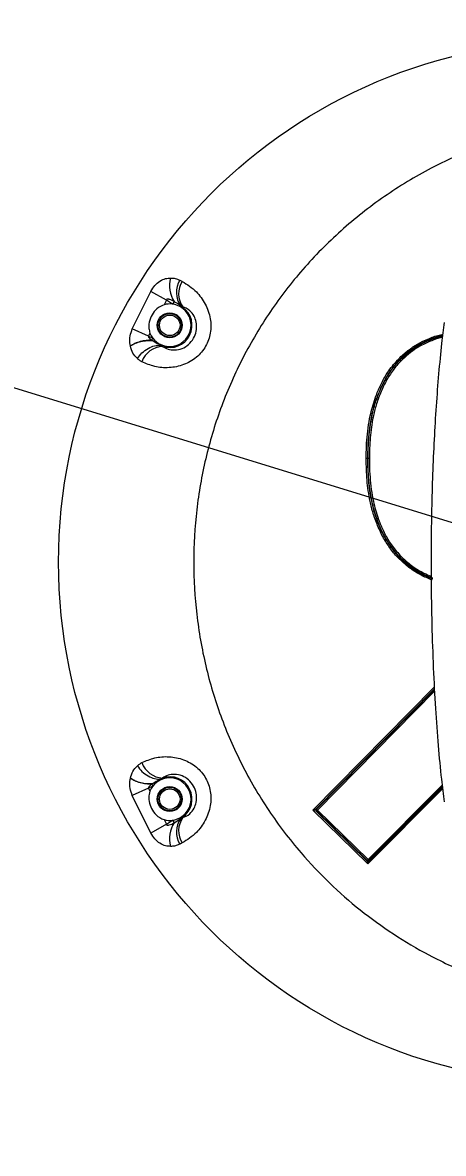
# Model space of a CAD drawing. Header units: millimetres. Extents: x 100 to 8300, y 98 to 5840.
# Drawn here: x 2295.9 to 2353.2, y 4290.9 to 4444.8 of the extents above; entities that cross this region are included whole.
import ezdxf

# ---------------------------------------------------------------- set-up
doc = ezdxf.new("R2010")
doc.units = ezdxf.units.MM
doc.header["$LTSCALE"] = 20
doc.styles.add('SLDTEXTSTYLE0', font='TXT', dxfattribs={"width": 0.75})
doc.dimstyles.new('SLDDIMSTYLE1', dxfattribs={"dimtxt": 52.916667, "dimasz": 60, "dimexe": 0, "dimexo": 0.0625, "dimgap": 13.229167, "dimtad": 1, "dimrnd": 1e-09, "dimzin": 12, "dimdsep": 46, "dimtxsty": 'SLDTEXTSTYLE0', "dimblk1": 'NONE', "dimsah": 1, "dimcen": 0, "dimadec": 0, "dimazin": 3, "dimtfac": 1, "dimtdec": 3, "dimtmove": 0, "dimatfit": 3, "dimldrblk": 'NONE', "dimfxl": 0, "dimfrac": 2, "dimtolj": 1, "dimtzin": 12, "dimarcsym": 0})

# ---------------------------------------------------------------- blocks, each defined once
blk = doc.blocks.new('_D_1')
at = {"color": 7, "linetype": 'Continuous', "lineweight": 0}
for q in [(1129.33, 4753.96), (4054.85, 3853.03)]:
    blk.add_line((3614.17, 3988.74), q, dxfattribs=at)
blk.add_solid([(3614.17, 3988.74), (3668.78, 3962.19), (3674.25, 3979.97)], dxfattribs=at)
at = {"color": 7, "linetype": 'Continuous', "lineweight": 0, "char_height": 52.917, "attachment_point": 1, "rotation": 342.8836, "style": 'SLDTEXTSTYLE0'}
for s, insert in [('%%c', (3849.11, 3987.75)), ('2600', (3925.45, 3964.24))]:
    blk.add_mtext(s, dxfattribs=dict(at, insert=insert))
blk = doc.blocks.new('_NONE')

msp = doc.modelspace()

# ---------------------------------------------------------------- linework, layer by layer
at = {"color": 7, "linetype": 'Continuous', "lineweight": 15}
for p, q in [((2310.795, 4403.121), (2313.304, 4408.219)), ((2315.461, 4407.035), (2313.304, 4408.219)), ((2315.461, 4407.035), (2315.113, 4406.394)), ((2316.257, 4406.478), (2315.461, 4407.035)), ((2316.498, 4406.822), (2316.257, 4406.478)), ((2317.664, 4406.128), (2317.386, 4406.26)), ((2317.386, 4406.26), (2317.632, 4406.083)), ((2317.632, 4406.083), (2317.558, 4405.976)), ((2317.632, 4406.083), (2317.664, 4406.128)), ((2313.002, 4402.119), (2310.795, 4403.121)), ((2313.195, 4402.541), (2313.002, 4402.119)), ((2313.002, 4402.119), (2313.584, 4401.848)), ((2313.453, 4401.568), (2313.584, 4401.848)), ((2313.453, 4401.568), (2313.624, 4401.483)), ((2351.707, 4401.744), (2351.679, 4401.799)), ((2351.679, 4401.799), (2351.679, 4401.799)), ((2314.623, 4400.875), (2314.669, 4400.972)), ((2314.623, 4400.875), (2314.918, 4400.732)), ((2347.252, 4398.878), (2347.203, 4398.918)), ((2344.086, 4393.578), (2344.023, 4393.598)), ((2342.826, 4385.45), (2342.645, 4385.45)), ((2342.893, 4385.45), (2342.826, 4385.45)), ((2343.074, 4385.45), (2342.893, 4385.45)), ((2344.085, 4377.288), (2344.023, 4377.268)), ((2347.252, 4372.023), (2347.203, 4371.982)), ((2313.625, 4341.219), (2313.453, 4341.134)), ((2313.453, 4341.134), (2313.584, 4340.854)), ((2314.918, 4341.969), (2314.623, 4341.826)), ((2314.623, 4341.826), (2314.669, 4341.729)), ((2313.003, 4340.583), (2310.796, 4339.581)), ((2313.305, 4334.483), (2310.796, 4339.581)), ((2313.584, 4340.854), (2313.003, 4340.583)), ((2313.003, 4340.583), (2313.195, 4340.162)), ((2316.498, 4335.879), (2317.386, 4336.442)), ((2317.386, 4336.442), (2317.664, 4336.574)), ((2317.558, 4336.725), (2317.632, 4336.619)), ((2317.632, 4336.619), (2317.664, 4336.574)), ((2342.876, 4330.302), (2335.397, 4337.61)), ((2335.773, 4337.737), (2335.863, 4337.737)), ((2335.775, 4337.491), (2342.761, 4330.665)), ((2335.865, 4337.491), (2335.775, 4337.491)), ((2342.769, 4330.746), (2335.865, 4337.491)), ((2335.995, 4337.615), (2342.898, 4330.87)), ((2315.462, 4335.667), (2313.305, 4334.483)), ((2315.115, 4336.307), (2315.462, 4335.667)), ((2315.462, 4335.667), (2316.257, 4336.224)), ((2316.257, 4336.224), (2316.498, 4335.879)), ((2342.761, 4330.665), (2342.769, 4330.746)), ((2343.012, 4330.747), (2343.004, 4330.666))]:
    msp.add_line(p, q, dxfattribs=at)
at = {"color": 8, "linetype": 'Continuous', "lineweight": 15}
for p, q in [((2335.397, 4337.61), (2351.92, 4354.356)), ((2351.933, 4354.114), (2335.773, 4337.737)), ((2335.863, 4337.737), (2351.937, 4354.028)), ((2351.95, 4353.786), (2335.995, 4337.615)), ((2342.898, 4330.87), (2352.983, 4340.993)), ((2353.042, 4340.507), (2342.876, 4330.302)), ((2343.004, 4330.666), (2353.016, 4340.717)), ((2353.009, 4340.782), (2343.012, 4330.747))]:
    msp.add_line(p, q, dxfattribs=at)
at = {"color": 7, "linetype": 'Continuous', "lineweight": 15}
for centre, radius in [((2371.753, 4371.351), 1300), ((2371.753, 4371.351), 71), ((2315.894, 4403.601), 1.7), ((2315.894, 4403.601), 1.6), ((2315.894, 4403.601), 1.4), ((2315.894, 4339.101), 1.7), ((2315.894, 4339.101), 1.6), ((2315.894, 4339.101), 1.4)]:
    msp.add_circle(centre, radius, dxfattribs=at)
for centre, radius, start, end in [((2319.903, 4409.015), 4.05, 165.38841, 212.78418), ((2319.844, 4408.077), 3.057, 147.31501, 216.47361), ((2320.155, 4407.9), 3.057, 146.99119, 215.4191), ((2315.894, 4403.601), 2.9, 245, 55), ((2315.894, 4403.601), 3.03, 251.19317, 55), ((2315.894, 4403.601), 2.9, 82.81107, 105.62069), ((2315.894, 4403.601), 2.9, 55, 82.81107), ((2315.894, 4403.601), 2.9, 201.43207, 217.18893), ((2315.894, 4403.601), 2.9, 217.18893, 245), ((2353.043, 4402.451), 1.511, 198.87351, 205.5585), ((2350.344, 4401.093), 1.511, 18.85217, 25.53827), ((2315.043, 4397.629), 3.106, 92.3237, 161.07943), ((2348.585, 4400.523), 2.117, 224.4193, 229.26782), ((2345.871, 4397.27), 2.12, 44.47897, 49.32217), ((2345.414, 4397.925), 4.546, 249.89374, 252.17312), ((2342.694, 4389.25), 4.546, 69.89374, 72.17312), ((2345.414, 4372.986), 4.503, 108.00157, 110.30253), ((2342.694, 4381.572), 4.504, 287.99747, 290.29792), ((2348.585, 4370.375), 2.12, 130.67842, 135.52168), ((2345.871, 4373.628), 2.117, 310.73264, 315.58119), ((2315.044, 4345.072), 3.105, 198.92814, 267.67635), ((2315.894, 4339.101), 2.9, 115, 142.81107), ((2315.894, 4339.101), 2.9, 305, 115), ((2315.894, 4339.101), 3.03, 305, 108.80444), ((2315.894, 4339.101), 2.9, 142.81107, 158.54186), ((2315.894, 4339.101), 2.9, 277.18893, 305), ((2319.844, 4334.624), 3.057, 143.52275, 212.67421), ((2320.155, 4334.802), 3.057, 144.57715, 212.99843), ((2336.006, 4337.616), 0.263, 152.64337, 208.401), ((2336.097, 4337.616), 0.263, 152.64337, 208.401), ((2334.481, 4336.117), 2.13, 44.71967, 49.54139), ((2334.484, 4339.057), 2.088, 311.423, 316.33868), ((2315.894, 4339.101), 2.9, 254.40333, 277.18893), ((2319.903, 4333.686), 4.05, 147.20958, 194.59611), ((2342.881, 4330.877), 0.244, 240.54654, 300.23064), ((2341.388, 4332.311), 2.088, 311.423, 316.33868), ((2342.889, 4330.958), 0.244, 240.54654, 300.23064), ((2341.715, 4329.661), 1.692, 39.94381, 45.59584)]:
    msp.add_arc(centre, radius, start, end, dxfattribs=at)
for centre, major_axis, ratio, start_param, end_param in [((2335.414, 4337.61), (0.425, 0.146), 0.0126117, 0.5603153, 1.6075129), ((2335.414, 4337.61), (0.427, -0.138), 0.0119368, 4.6754462, 5.7226437), ((2342.894, 4330.302), (-0.143, 0.419), 0.0372996, 0.5108591, 1.5580566), ((2342.894, 4330.302), (0.137, 0.42), 0.0374669, 0.5358339, 1.5830315)]:
    msp.add_ellipse(centre, major_axis=major_axis, ratio=ratio, start_param=start_param, end_param=end_param, dxfattribs=at)
for points, knots in [([(2370.273, 4431.185), (2368.037, 4430.757), (2363.578, 4429.902), (2357.157, 4427.703), (2350.802, 4424.777), (2344.637, 4420.969), (2338.801, 4416.291), (2333.633, 4410.992), (2329.217, 4405.158), (2325.557, 4398.902), (2322.697, 4392.298), (2320.651, 4385.465), (2319.424, 4378.456), (2319.023, 4371.352), (2319.436, 4364.226), (2320.666, 4357.214), (2322.708, 4350.362), (2325.582, 4343.76), (2329.244, 4337.492), (2333.328, 4332.127), (2337.567, 4327.647), (2341.779, 4323.945), (2346.317, 4320.661), (2351.481, 4317.612), (2357.269, 4314.942), (2363.664, 4312.765), (2368.07, 4311.933), (2370.278, 4311.516)], [0, 0, 0, 0, 0.0398982, 0.0795867, 0.1186725, 0.1623969, 0.2062495, 0.2494097, 0.2916865, 0.334027, 0.3759223, 0.4172714, 0.4584512, 0.5000323, 0.5413857, 0.5829548, 0.6242072, 0.6661193, 0.7085831, 0.7509401, 0.7838426, 0.8164434, 0.8490267, 0.8818774, 0.9214083, 0.9606202, 1, 1, 1, 1]), ([(2317.592, 4409.565), (2318.256, 4409.15), (2319.425, 4408.42), (2320.785, 4406.581), (2321.5, 4404.608), (2321.531, 4402.554), (2320.873, 4400.672), (2319.565, 4399.133), (2317.774, 4398.127), (2315.762, 4397.739), (2313.769, 4397.912), (2312.662, 4398.394), (2312.105, 4398.636)], [0, 0, 0, 0, 0.1365572, 0.2401354, 0.3399393, 0.427489, 0.5124645, 0.6005588, 0.6934744, 0.7909789, 0.894858, 1, 1, 1, 1]), ([(2313.304, 4408.219), (2313.481, 4408.501), (2313.839, 4409.069), (2314.568, 4409.669), (2315.297, 4409.994), (2315.767, 4410.023), (2315.984, 4410.037)], [0, 0, 0, 0, 0.2486619, 0.5023276, 0.7700863, 1, 1, 1, 1]), ([(2315.984, 4410.037), (2316.094, 4410.034), (2316.314, 4410.027), (2316.639, 4409.969), (2316.96, 4409.874), (2317.167, 4409.777), (2317.271, 4409.728)], [0, 0, 0, 0, 0.2458484, 0.4931695, 0.7456616, 1, 1, 1, 1]), ([(2317.271, 4409.728), (2317.324, 4409.701), (2317.404, 4409.661), (2317.511, 4409.607), (2317.565, 4409.579), (2317.592, 4409.565)], [0, 0, 0, 0, 0.4999624, 0.7499766, 1, 1, 1, 1]), ([(2316.498, 4406.822), (2316.377, 4406.886), (2316.183, 4406.988), (2315.934, 4407.091), (2315.763, 4407.144), (2315.647, 4407.164), (2315.563, 4407.159), (2315.518, 4407.146), (2315.486, 4407.121), (2315.467, 4407.09), (2315.461, 4407.06), (2315.461, 4407.041), (2315.461, 4407.035)], [0, 0, 0, 0, 0.3481531, 0.5549311, 0.6813077, 0.806464, 0.8513854, 0.896646, 0.9246139, 0.9527182, 0.9848843, 1, 1, 1, 1]), ([(2315.113, 4406.394), (2314.845, 4406.279), (2314.257, 4406.029), (2313.59, 4405.267), (2313.123, 4404.293), (2312.975, 4403.324), (2313.137, 4402.748), (2313.195, 4402.541)], [0, 0, 0, 0, 0.18311406, 0.40108913, 0.62313228, 0.86428417, 1, 1, 1, 1]), ([(2314.918, 4400.732), (2315.149, 4400.592), (2315.595, 4400.322), (2316.528, 4400.181), (2317.537, 4400.374), (2318.47, 4400.933), (2319.168, 4401.78), (2319.532, 4402.747), (2319.57, 4403.444), (2319.503, 4404.082), (2319.384, 4404.481), (2319.078, 4405.101), (2318.525, 4405.77), (2317.984, 4405.995), (2317.664, 4406.128)], [0, 0, 0, 0, 0.1161235, 0.2236689, 0.3190049, 0.4074644, 0.4911243, 0.5711437, 0.6402945, 0.6523792, 0.728742, 0.7461222, 0.8496905, 1, 1, 1, 1]), ([(2317.386, 4406.26), (2317.207, 4406.377), (2316.914, 4406.569), (2316.615, 4406.752), (2316.498, 4406.822)], [0, 0, 0, 0, 0.61147, 1, 1, 1, 1]), ([(2310.531, 4400.77), (2310.505, 4400.911), (2310.425, 4401.338), (2310.444, 4402.143), (2310.679, 4402.798), (2310.795, 4403.121)], [0, 0, 0, 0, 0.19995698, 0.60561076, 1, 1, 1, 1]), ([(2353.258, 4403.998), (2353.14, 4403.061), (2352.864, 4400.871), (2352.497, 4397.042), (2352.154, 4392.659), (2351.88, 4388.081), (2351.675, 4383.368), (2351.538, 4378.571), (2351.47, 4373.755), (2351.47, 4368.487), (2351.561, 4362.843), (2351.764, 4356.962), (2352.056, 4351.446), (2352.431, 4346.388), (2352.83, 4342.122), (2353.13, 4339.73), (2353.258, 4338.71)], [0, 0, 0, 0, 0.0530227, 0.1240615, 0.1942333, 0.2632684, 0.3318743, 0.4000067, 0.467047, 0.5332109, 0.6190755, 0.7030696, 0.7853333, 0.8649415, 0.9424346, 1, 1, 1, 1]), ([(2313.453, 4401.568), (2313.192, 4401.564), (2312.669, 4401.556), (2311.873, 4401.393), (2311.127, 4401.135), (2310.73, 4400.892), (2310.531, 4400.77)], [0, 0, 0, 0, 0.250134, 0.5002752, 0.7503356, 1, 1, 1, 1]), ([(2313.624, 4401.483), (2313.352, 4401.491), (2312.807, 4401.508), (2311.962, 4401.37), (2311.165, 4401.129), (2310.743, 4400.89), (2310.531, 4400.77)], [0, 0, 0, 0, 0.2499893, 0.4999779, 0.7499782, 1, 1, 1, 1]), ([(2313.002, 4402.119), (2312.999, 4402.108), (2312.992, 4402.081), (2313.004, 4402.022), (2313.078, 4401.886), (2313.24, 4401.733), (2313.389, 4401.618), (2313.453, 4401.568)], [0, 0, 0, 0, 0.04699672, 0.11114699, 0.2345904, 0.66793664, 1, 1, 1, 1]), ([(2313.624, 4401.483), (2313.809, 4401.367), (2314.063, 4401.209), (2314.316, 4401.05), (2314.392, 4401.005), (2314.413, 4400.993), (2314.491, 4400.947), (2314.565, 4400.907), (2314.623, 4400.875)], [0, 0, 0, 0, 0.5576564, 0.7646068, 0.7664695, 0.7824409, 0.8278651, 1, 1, 1, 1]), ([(2347.072, 4399.041), (2347.273, 4399.235), (2347.877, 4399.82), (2348.929, 4400.628), (2350.25, 4401.419), (2351.156, 4401.78), (2351.612, 4401.962)], [0, 0, 0, 0, 0.1540543, 0.4626858, 0.7292743, 1, 1, 1, 1]), ([(2351.679, 4401.799), (2351.679, 4401.799), (2351.224, 4401.636), (2350.339, 4401.256), (2349.033, 4400.488), (2348, 4399.683), (2347.398, 4399.114), (2347.203, 4398.918), (2347.203, 4398.918)], [0, 0, 0, 0, 0.0000112, 0.2705456, 0.5369916, 0.8457296, 0.9999888, 1, 1, 1, 1]), ([(2347.252, 4398.878), (2347.252, 4398.878), (2347.582, 4399.208), (2348.271, 4399.833), (2349.487, 4400.708), (2350.646, 4401.338), (2351.442, 4401.643), (2351.707, 4401.744)], [0, 0, 0, 0, 0.00001121, 0.26203506, 0.52108463, 0.84058293, 1, 1, 1, 1]), ([(2351.774, 4401.581), (2351.513, 4401.481), (2350.729, 4401.182), (2349.588, 4400.559), (2348.383, 4399.702), (2347.718, 4399.072), (2347.383, 4398.755)], [0, 0, 0, 0, 0.1593153, 0.4786114, 0.7376773, 1, 1, 1, 1]), ([(2311.479, 4399.071), (2311.256, 4399.303), (2310.814, 4399.763), (2310.625, 4400.436), (2310.531, 4400.77)], [0, 0, 0, 0, 0.5033187, 1, 1, 1, 1]), ([(2311.479, 4399.071), (2311.678, 4399.335), (2312.09, 4399.879), (2312.931, 4400.494), (2313.826, 4400.874), (2314.363, 4400.875), (2314.623, 4400.875)], [0, 0, 0, 0, 0.242524, 0.5, 0.757476, 1, 1, 1, 1]), ([(2312.105, 4398.636), (2312.049, 4398.667), (2311.937, 4398.728), (2311.777, 4398.832), (2311.623, 4398.945), (2311.527, 4399.029), (2311.479, 4399.071)], [0, 0, 0, 0, 0.2485991, 0.4977412, 0.7485762, 1, 1, 1, 1]), ([(2343.852, 4393.656), (2343.95, 4393.919), (2344.243, 4394.707), (2344.837, 4395.979), (2345.76, 4397.565), (2346.603, 4398.513), (2347.072, 4399.041)], [0, 0, 0, 0, 0.1329257, 0.3990166, 0.6652486, 1, 1, 1, 1]), ([(2347.203, 4398.918), (2347.11, 4398.823), (2346.645, 4398.345), (2345.9, 4397.398), (2344.876, 4395.734), (2344.35, 4394.417), (2344.023, 4393.598)], [0, 0, 0, 0, 0.0640072, 0.3206223, 0.5770597, 1, 1, 1, 1]), ([(2344.086, 4393.578), (2344.086, 4393.578), (2344.293, 4394.155), (2344.756, 4395.286), (2345.614, 4396.859), (2346.469, 4398.051), (2347.057, 4398.671), (2347.252, 4398.878)], [0, 0, 0, 0, 0.0000096, 0.2955953, 0.5880216, 0.8626678, 1, 1, 1, 1]), ([(2347.383, 4398.755), (2347.191, 4398.552), (2346.612, 4397.941), (2345.77, 4396.765), (2344.913, 4395.213), (2344.476, 4394.086), (2344.257, 4393.519)], [0, 0, 0, 0, 0.1368153, 0.410934, 0.703543, 1, 1, 1, 1]), ([(2342.645, 4385.45), (2342.647, 4385.729), (2342.656, 4387.122), (2342.799, 4389.072), (2343.197, 4391.543), (2343.607, 4392.866), (2343.852, 4393.656)], [0, 0, 0, 0, 0.1002752, 0.5019061, 0.7025704, 1, 1, 1, 1]), ([(2344.023, 4393.598), (2344.023, 4393.598), (2343.746, 4392.828), (2343.385, 4391.5), (2342.974, 4389.053), (2342.838, 4387.113), (2342.828, 4385.727), (2342.826, 4385.45)], [0, 0, 0, 0, 0.00000725, 0.29667985, 0.49726422, 0.8994672, 1, 1, 1, 1]), ([(2342.893, 4385.45), (2342.893, 4385.45), (2342.893, 4386.408), (2342.962, 4388.316), (2343.298, 4390.767), (2343.723, 4392.512), (2343.995, 4393.312), (2344.086, 4393.578)], [0, 0, 0, 0, 0.0000073, 0.3481542, 0.6930542, 0.8976295, 1, 1, 1, 1]), ([(2344.257, 4393.519), (2344.167, 4393.256), (2343.897, 4392.464), (2343.477, 4390.734), (2343.133, 4388.299), (2343.094, 4386.403), (2343.074, 4385.45)], [0, 0, 0, 0, 0.1020065, 0.3061691, 0.6511231, 1, 1, 1, 1]), ([(2343.852, 4377.209), (2343.761, 4377.473), (2343.488, 4378.266), (2343.058, 4380.024), (2342.706, 4382.517), (2342.665, 4384.469), (2342.645, 4385.45)], [0, 0, 0, 0, 0.1001268, 0.300529, 0.6482401, 1, 1, 1, 1]), ([(2342.826, 4385.45), (2342.826, 4385.45), (2342.826, 4384.474), (2342.897, 4382.534), (2343.232, 4380.057), (2343.667, 4378.316), (2343.928, 4377.528), (2344.023, 4377.268), (2344.023, 4377.268)], [0, 0, 0, 0, 0.0000072, 0.3525263, 0.7002921, 0.9002578, 0.9999928, 1, 1, 1, 1]), ([(2344.085, 4377.288), (2344.085, 4377.288), (2343.815, 4378.034), (2343.454, 4379.347), (2343.041, 4381.795), (2342.904, 4383.765), (2342.895, 4385.17), (2342.893, 4385.45)], [0, 0, 0, 0, 0.0000072, 0.2873874, 0.4912531, 0.8984567, 1, 1, 1, 1]), ([(2343.074, 4385.45), (2343.076, 4385.171), (2343.085, 4383.773), (2343.227, 4381.819), (2343.62, 4379.383), (2344.022, 4378.098), (2344.256, 4377.347)], [0, 0, 0, 0, 0.10182451, 0.50966094, 0.71343343, 1, 1, 1, 1]), ([(2347.072, 4371.86), (2346.879, 4372.063), (2346.299, 4372.674), (2345.435, 4373.863), (2344.542, 4375.451), (2344.083, 4376.62), (2343.852, 4377.209)], [0, 0, 0, 0, 0.1337771, 0.4017786, 0.6988461, 1, 1, 1, 1]), ([(2344.023, 4377.268), (2344.023, 4377.268), (2344.236, 4376.68), (2344.713, 4375.531), (2345.585, 4373.956), (2346.446, 4372.789), (2347.008, 4372.178), (2347.203, 4371.982), (2347.203, 4371.982)], [0, 0, 0, 0, 0.0000104, 0.3019677, 0.5991784, 0.866684, 0.9999904, 1, 1, 1, 1]), ([(2347.252, 4372.023), (2347.252, 4372.023), (2346.82, 4372.457), (2346.038, 4373.392), (2345.105, 4374.913), (2344.486, 4376.228), (2344.185, 4377.023), (2344.085, 4377.288)], [0, 0, 0, 0, 0.00000968, 0.29729935, 0.58801354, 0.86289209, 1, 1, 1, 1]), ([(2344.256, 4377.347), (2344.355, 4377.085), (2344.652, 4376.297), (2345.267, 4374.999), (2346.177, 4373.485), (2346.978, 4372.595), (2347.383, 4372.146)], [0, 0, 0, 0, 0.13757002, 0.4129768, 0.70358453, 1, 1, 1, 1]), ([(2351.612, 4368.938), (2351.352, 4369.038), (2350.568, 4369.337), (2349.398, 4369.968), (2348.139, 4370.852), (2347.43, 4371.522), (2347.072, 4371.86)], [0, 0, 0, 0, 0.1540546, 0.4627614, 0.7295546, 1, 1, 1, 1]), ([(2347.203, 4371.982), (2347.298, 4371.889), (2347.773, 4371.421), (2348.713, 4370.636), (2350.116, 4369.748), (2351.146, 4369.292), (2351.679, 4369.101), (2351.679, 4369.101)], [0, 0, 0, 0, 0.0743812, 0.3724401, 0.6829563, 0.9999888, 1, 1, 1, 1]), ([(2351.707, 4369.155), (2351.707, 4369.155), (2351.267, 4369.313), (2350.411, 4369.679), (2349.115, 4370.434), (2348.068, 4371.234), (2347.456, 4371.826), (2347.252, 4372.023)], [0, 0, 0, 0, 0.0000112, 0.2629051, 0.5219759, 0.8409708, 1, 1, 1, 1]), ([(2311.479, 4343.63), (2311.526, 4343.671), (2311.622, 4343.754), (2311.775, 4343.867), (2311.936, 4343.972), (2312.049, 4344.034), (2312.106, 4344.065)], [0, 0, 0, 0, 0.2485627, 0.4977046, 0.7485705, 1, 1, 1, 1]), ([(2312.106, 4344.065), (2312.663, 4344.307), (2313.77, 4344.789), (2315.762, 4344.962), (2317.774, 4344.574), (2319.565, 4343.568), (2320.873, 4342.029), (2321.53, 4340.147), (2321.499, 4338.093), (2320.784, 4336.12), (2319.425, 4334.282), (2318.256, 4333.552), (2317.591, 4333.137)], [0, 0, 0, 0, 0.1051354, 0.2090193, 0.3065292, 0.3994456, 0.4875437, 0.5725213, 0.6600688, 0.7598583, 0.8634291, 1, 1, 1, 1]), ([(2310.532, 4341.93), (2310.625, 4342.262), (2310.813, 4342.935), (2311.255, 4343.396), (2311.479, 4343.63)], [0, 0, 0, 0, 0.49300401, 1, 1, 1, 1]), ([(2311.479, 4343.63), (2311.679, 4343.366), (2312.09, 4342.822), (2312.931, 4342.207), (2313.826, 4341.827), (2314.363, 4341.827), (2314.623, 4341.826)], [0, 0, 0, 0, 0.2425272, 0.5, 0.7574728, 1, 1, 1, 1]), ([(2310.796, 4339.581), (2310.68, 4339.904), (2310.445, 4340.559), (2310.426, 4341.363), (2310.506, 4341.79), (2310.532, 4341.93)], [0, 0, 0, 0, 0.3946159, 0.8005232, 1, 1, 1, 1]), ([(2310.532, 4341.93), (2310.743, 4341.81), (2311.166, 4341.571), (2311.962, 4341.331), (2312.807, 4341.194), (2313.352, 4341.21), (2313.625, 4341.219)], [0, 0, 0, 0, 0.25000258, 0.50000392, 0.75000483, 1, 1, 1, 1]), ([(2313.453, 4341.134), (2313.192, 4341.137), (2312.669, 4341.145), (2311.873, 4341.308), (2311.128, 4341.565), (2310.731, 4341.809), (2310.532, 4341.93)], [0, 0, 0, 0, 0.250207, 0.5003746, 0.750412, 1, 1, 1, 1]), ([(2313.453, 4341.134), (2313.397, 4341.09), (2313.251, 4340.978), (2313.096, 4340.835), (2313.014, 4340.699), (2312.995, 4340.643), (2312.996, 4340.602), (2313.001, 4340.587), (2313.003, 4340.583)], [0, 0, 0, 0, 0.29132877, 0.74788299, 0.84075633, 0.93441339, 0.98232093, 1, 1, 1, 1]), ([(2314.623, 4341.826), (2314.565, 4341.794), (2314.491, 4341.754), (2314.413, 4341.709), (2314.393, 4341.697), (2314.387, 4341.693), (2314.315, 4341.651), (2314.062, 4341.492), (2313.809, 4341.334), (2313.625, 4341.219)], [0, 0, 0, 0, 0.1725056, 0.2181666, 0.2306746, 0.2343374, 0.2362705, 0.4456611, 1, 1, 1, 1]), ([(2317.664, 4336.574), (2317.984, 4336.707), (2318.525, 4336.933), (2319.191, 4337.735), (2319.455, 4338.43), (2319.564, 4339.069), (2319.562, 4339.505), (2319.443, 4340.186), (2319.168, 4340.922), (2318.47, 4341.768), (2317.537, 4342.327), (2316.529, 4342.52), (2315.595, 4342.38), (2315.149, 4342.109), (2314.918, 4341.969)], [0, 0, 0, 0, 0.1503092, 0.2538567, 0.3275756, 0.3476456, 0.4162389, 0.4288849, 0.5089047, 0.5925653, 0.6810236, 0.7763583, 0.8838964, 1, 1, 1, 1]), ([(2313.195, 4340.162), (2313.125, 4339.879), (2312.97, 4339.259), (2313.176, 4338.267), (2313.671, 4337.307), (2314.355, 4336.604), (2314.913, 4336.386), (2315.115, 4336.307)], [0, 0, 0, 0, 0.183028, 0.4008698, 0.6227854, 0.86385, 1, 1, 1, 1]), ([(2317.632, 4336.619), (2317.619, 4336.609), (2317.536, 4336.551), (2317.455, 4336.492), (2317.386, 4336.442)], [0, 0, 0, 0, 0.15940753, 1, 1, 1, 1]), ([(2315.462, 4335.667), (2315.462, 4335.652), (2315.463, 4335.627), (2315.477, 4335.593), (2315.502, 4335.567), (2315.545, 4335.546), (2315.653, 4335.534), (2315.991, 4335.611), (2316.276, 4335.762), (2316.498, 4335.879)], [0, 0, 0, 0, 0.0353473, 0.0628394, 0.0904082, 0.125003, 0.1844781, 0.36498, 1, 1, 1, 1]), ([(2315.984, 4332.665), (2315.767, 4332.679), (2315.297, 4332.708), (2314.568, 4333.033), (2313.839, 4333.633), (2313.482, 4334.202), (2313.305, 4334.483)], [0, 0, 0, 0, 0.2298313, 0.4976107, 0.7513047, 1, 1, 1, 1]), ([(2317.271, 4332.974), (2317.191, 4332.936), (2317.031, 4332.86), (2316.781, 4332.773), (2316.524, 4332.71), (2316.258, 4332.672), (2316.076, 4332.668), (2315.984, 4332.665)], [0, 0, 0, 0, 0.1960899, 0.39296512, 0.59250015, 0.79301906, 1, 1, 1, 1]), ([(2317.591, 4333.137), (2317.537, 4333.109), (2317.457, 4333.068), (2317.35, 4333.014), (2317.297, 4332.987), (2317.271, 4332.974)], [0, 0, 0, 0, 0.4999623, 0.7499766, 1, 1, 1, 1])]:
    msp.add_open_spline(points, degree=3, knots=knots, dxfattribs=at)
at = {"color": 8, "linetype": 'Continuous', "lineweight": 15}
for points, knots in [([(2351.612, 4401.962), (2351.875, 4402.054), (2352.374, 4402.23), (2352.89, 4402.344), (2353.134, 4402.398)], [0, 0, 0, 0, 0.52596137, 1, 1, 1, 1]), ([(2353.113, 4402.213), (2352.895, 4402.165), (2352.409, 4402.056), (2351.939, 4401.89), (2351.679, 4401.799)], [0, 0, 0, 0, 0.44800901, 1, 1, 1, 1]), ([(2351.707, 4401.744), (2351.707, 4401.744), (2352.124, 4401.893), (2352.587, 4402.056), (2353.064, 4402.158), (2353.107, 4402.167)], [0, 0, 0, 0, 0.0000409, 0.9085988, 1, 1, 1, 1]), ([(2353.086, 4401.983), (2353.067, 4401.979), (2352.62, 4401.883), (2352.188, 4401.729), (2351.774, 4401.581)], [0, 0, 0, 0, 0.0422021, 1, 1, 1, 1]), ([(2347.383, 4372.146), (2347.584, 4371.951), (2348.188, 4371.367), (2349.222, 4370.582), (2350.403, 4369.877), (2351.156, 4369.574), (2351.488, 4369.441)], [0, 0, 0, 0, 0.1692778, 0.5084501, 0.7836643, 1, 1, 1, 1])]:
    msp.add_open_spline(points, degree=3, knots=knots, dxfattribs=at)

# ---------------------------------------------------------------- dimensions: what is measured, and where the dimension line sits
at = {"color": 7, "linetype": 'Continuous', "lineweight": 0}
dim = msp.add_diameter_dim_2p(p1=(1129.332, 4753.96), p2=(3614.174, 3988.742), dimstyle='SLDDIMSTYLE1', dxfattribs=at)
dim.commit()
dim.dimension.update_dxf_attribs({"geometry": '_D_1', "text_midpoint": (3942.483, 3887.638), "dimtype": 163})

doc.saveas('drawing.dxf')
